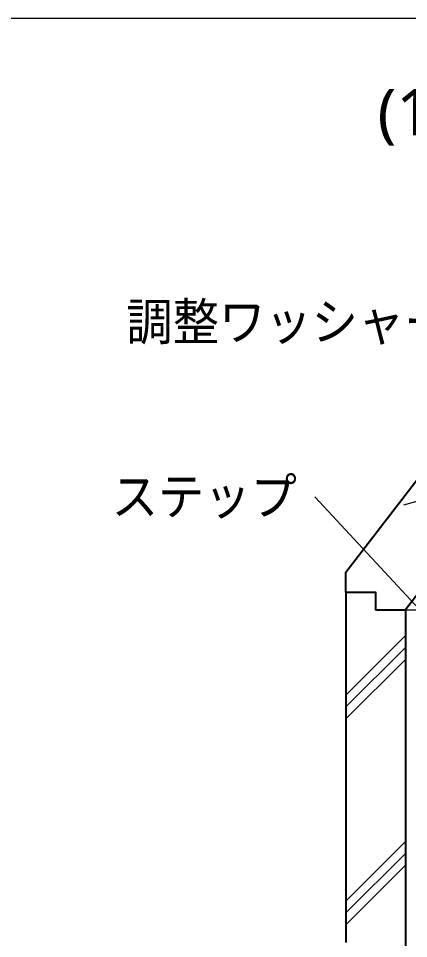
# Model space of a CAD drawing. Header units: millimetres. Extents: x 0 to 420, y 0 to 297.
# Drawn here: x 106.1 to 128, y 105.4 to 157 of the extents above; entities that cross this region are included whole.
import ezdxf
from ezdxf.enums import TextEntityAlignment as Align

# ---------------------------------------------------------------- set-up
doc = ezdxf.new("R2010")
doc.units = ezdxf.units.MM
doc.styles.add('kst32b', font='NotoSansJP-Variable.ttf')

msp = doc.modelspace()

# ---------------------------------------------------------------- linework, layer by layer
at = {"lineweight": 13}
for points in [[(394.166, 156.993), (26.183, 156.993)], [(133.921, 131.403), (127.762, 129.688)], [(142.134, 109.326), (122.788, 130.154)], [(127.868, 123.804), (167.873, 123.804)], [(124.524, 119.02), (127.868, 122.364)], [(127.868, 121.687), (124.524, 118.364)], [(127.868, 121.031), (124.524, 117.687)], [(124.524, 107.463), (127.868, 110.807)], [(127.868, 110.13), (124.524, 106.807)], [(127.868, 109.474), (124.524, 106.13)]]:
    msp.add_lwpolyline(points, dxfattribs=at)
at = {"lineweight": 25}
for points in [[(124.524, 124.799), (124.524, 125.921), (134.197, 138.472)], [(137.859, 137.477), (137.859, 136.8), (127.868, 123.804)], [(124.524, 124.799), (126.196, 124.799), (126.196, 123.804)], [(124.524, 124.799), (124.524, 105.135)], [(126.196, 123.804), (127.868, 123.804)], [(127.868, 123.804), (127.868, 104.14)]]:
    msp.add_lwpolyline(points, dxfattribs=at)

# ---------------------------------------------------------------- texts
at = {"style": 'kst32b'}
for s, height, p, p2 in [('(110)', 2.5989, (126.302, 150.431), (134.423, 150.431)), ('調整ワッシャー', 2.0791, (112.204, 138.938), (130.397, 138.938)), ('ステップ', 2.0791, (111.379, 129.138), (121.775, 129.138))]:
    msp.add_text(s, height=height, dxfattribs=at).set_placement(p, p2, align=Align.FIT)

doc.saveas('drawing.dxf')
